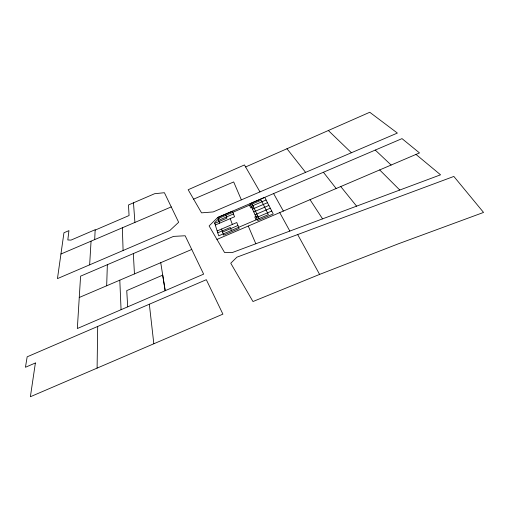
<?xml version="1.0" encoding="UTF-8"?>
<svg xmlns="http://www.w3.org/2000/svg" width="509" height="509" viewBox="0 0 509 509"><rect width="100%" height="100%" fill="white"/><g stroke="black" fill="none" stroke-linecap="round" stroke-linejoin="round"><path stroke-width="0.76" d="M97.098 368.096L97.69 326.46M106.674 285.778L107.354 264.705M94.693 239.605L95.164 229.705L70.993 240.108L67.818 239.955L68.938 230.622L63.949 232.766L57.453 278.62L169.828 230.501L178.659 222.28L164.407 192.707L154.59 193.725L128.472 204.974L129.07 215.536L95.145 230.113M89.648 264.839L91.054 241.158M79.258 297.485L80.587 276.158L173.518 236.392L185.155 235.762L203.638 274.141L77.336 328.534L79.258 297.485L191.747 249.448M245.612 166.965L369.75 112.266L397.376 133.065L213.176 211.935L201.539 212.851L188.165 189.73L244.447 164.935L259.972 191.899M193.605 199.146L233.682 181.948L241.361 199.865M60.94 254.016L171.247 206.908M218.666 220.302L233.466 213.965M251.255 206.355L266.092 200.005M214.753 223.356L226.95 218.138L225.913 215.269M253.457 206.794L250.74 207.958L249.493 205.178M215.282 225.016L234.554 216.77L232.403 211.203L217.731 217.483L219.621 223.158M252.496 209.097L267.473 202.697M253.762 211.89L268.873 205.432M217.165 230.933L236.78 222.541L239.096 228.522L223.61 235.139L221.58 229.044M255.054 214.734L270.298 208.213M217.763 232.823L230.316 227.459L231.385 230.424M257.662 215.771L254.805 216.987L256.097 219.863M222.586 232.066L237.926 225.506M256.371 217.629L271.755 211.05M216.942 239.427L419.499 152.923L402.008 138.626L217.744 217.47L209.11 225.926L224.545 252.496L232.346 252.528L440.559 174.816L415.993 154.418M319.601 274.408L252.96 301.532L230.762 263.223L236.914 257.172L453.843 176.438L483.55 212.438L398.566 243.735L319.601 274.408L297.676 234.56M375.26 150.072L391.135 165.037M328.343 130.508L351.407 152.745M379.663 169.93L399.775 190.035M340.744 186.548L356.586 206.158M286.968 148.743L305.591 172.366M323.419 172.258L336.163 188.508M310.026 199.668L322.56 218.857M273.6 193.579L283.354 211.057M279.734 212.603L289.837 231.067M252.165 204.033L258.998 218.622M248.265 226.041L255.823 243.76M230.208 218.628L232.358 224.431M160.742 262.689L165.183 290.703L162.721 275.127L126.741 290.614L127.702 306.844M149.334 304.223L153.82 343.747M133.485 202.817L134.91 222.427M133.339 253.584L134.446 273.918M119.8 280.173L121.066 309.695M122.345 227.797L123.102 250.511M35.388 362.981L30.381 396.734L222.904 314.136L206.317 279.695L27.168 356.815L25.45 367.263L35.388 362.981M219.385 218.062L214.575 222.789L218.717 235.832L268.37 214.62L261.2 200.164L219.385 218.062M264.737 197.365L250.027 203.664L257.707 220.575L273.238 213.939L264.737 197.365"/></g></svg>
